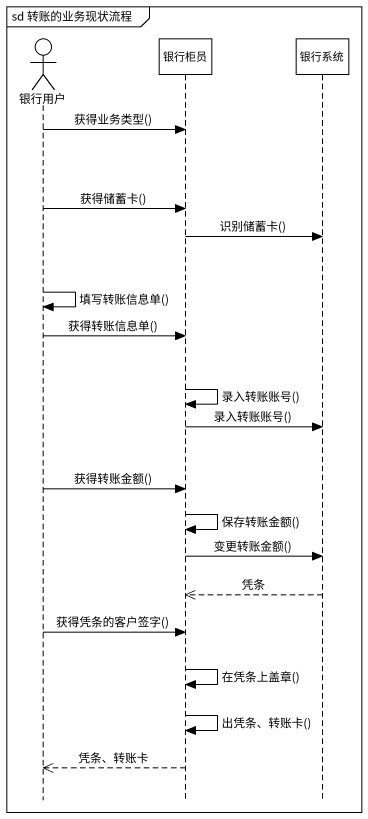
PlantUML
@startuml
mainframe sd 转账的业务现状流程
hide footbox
actor 银行用户
participant 银行柜员
participant 银行系统

银行用户 -> 银行柜员 : 获得业务类型()
银行用户 -> 银行柜员 : 获得储蓄卡()
银行柜员 -> 银行系统 : 识别储蓄卡()
银行用户 -> 银行用户 : 填写转账信息单()
银行用户 -> 银行柜员 : 获得转账信息单()
银行柜员 -> 银行柜员 : 录入转账账号()
银行柜员 -> 银行系统 : 录入转账账号()
银行用户 -> 银行柜员 : 获得转账金额()
银行柜员 -> 银行柜员 : 保存转账金额()
银行柜员 -> 银行系统 : 变更转账金额()
银行系统 -->> 银行柜员 : 凭条
银行用户 -> 银行柜员 : 获得凭条的客户签字()
银行柜员 -> 银行柜员 : 在凭条上盖章()
银行柜员 -> 银行柜员 : 出凭条、转账卡()
银行柜员 -->> 银行用户 : 凭条、转账卡
@enduml
